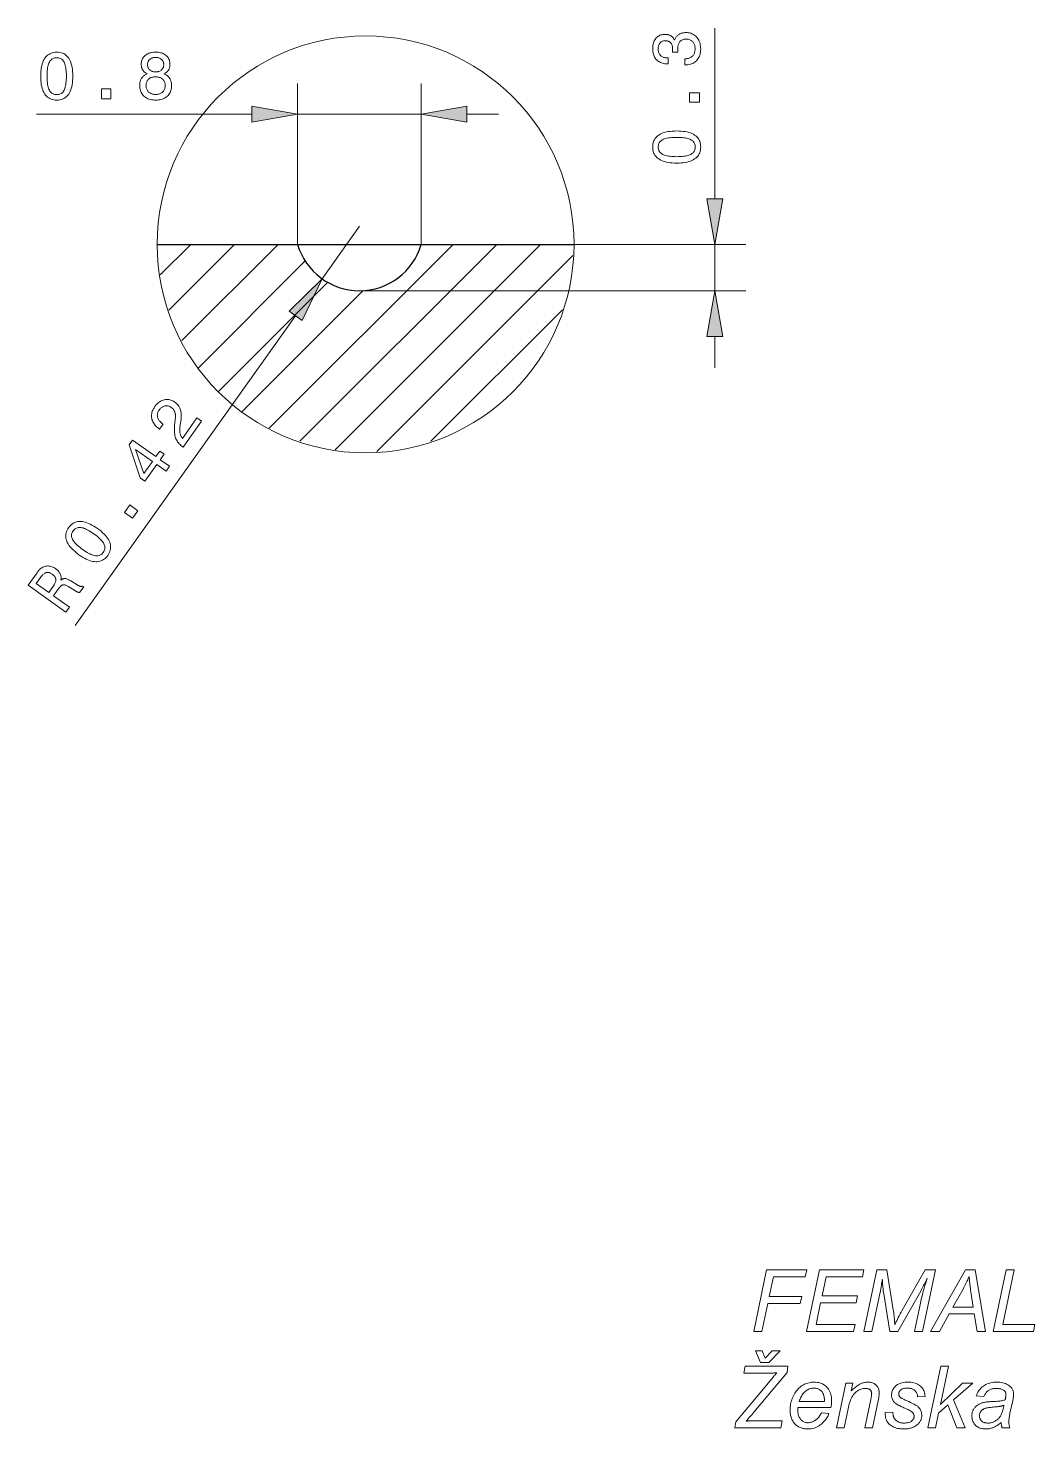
# Model space of a CAD drawing. Extents: x 0 to 297, y 0 to 420.
# Drawn here: x 170.7 to 235.8, y 249.4 to 340 of the extents above; entities that cross this region are included whole.
import ezdxf

# ---------------------------------------------------------------- set-up
doc = ezdxf.new("R2010")
doc.units = 0

msp = doc.modelspace()

# ---------------------------------------------------------------- linework, layer by layer
at = {"color": 5, "lineweight": 13, "ltscale": 0.276097}
msp.add_line((215.098, 328.967), (215.098, 340.011), dxfattribs=at)
at = {"color": 5, "lineweight": 13, "ltscale": 0.260472}
for p, q in [((188.106, 326.013), (188.106, 336.431)), ((196.106, 326.013), (196.106, 336.431))]:
    msp.add_line(p, q, dxfattribs=at)
at = {"color": 5, "lineweight": 13, "ltscale": 0.348214}
msp.add_line((171.223, 334.431), (185.152, 334.431), dxfattribs=at)
at = {"color": 5, "lineweight": 13, "ltscale": 0.2}
msp.add_line((188.106, 334.431), (196.106, 334.431), dxfattribs=at)
at = {"color": 5, "lineweight": 13, "ltscale": 0.051139}
for p, q in [((199.061, 334.431), (201.106, 334.431)), ((215.098, 318.013), (215.098, 320.058))]:
    msp.add_line(p, q, dxfattribs=at)
at = {"color": 7, "lineweight": 13, "ltscale": 0.104166}
msp.add_line((192.106, 327.179), (189.69, 323.785), dxfattribs=at)
at = {"color": 7, "lineweight": 30}
msp.add_line((179.017, 326.013), (205.989, 326.013), dxfattribs=at)
at = {"color": 7, "lineweight": 13, "ltscale": 0.069905}
msp.add_line((179.212, 324.035), (181.189, 326.013), dxfattribs=at)
at = {"color": 7, "lineweight": 13, "ltscale": 0.150263}
msp.add_line((179.768, 321.763), (184.018, 326.013), dxfattribs=at)
at = {"color": 7, "lineweight": 13, "ltscale": 0.220281}
msp.add_line((180.616, 319.782), (186.846, 326.013), dxfattribs=at)
at = {"color": 7, "lineweight": 13, "ltscale": 0.420281}
msp.add_line((186.273, 314.125), (198.16, 326.013), dxfattribs=at)
at = {"color": 7, "lineweight": 13, "ltscale": 0.450263}
msp.add_line((188.253, 313.277), (200.988, 326.013), dxfattribs=at)
at = {"color": 7, "lineweight": 13, "ltscale": 0.469905}
msp.add_line((190.526, 312.722), (203.817, 326.013), dxfattribs=at)
at = {"color": 5, "lineweight": 13, "ltscale": 0.277723}
msp.add_line((205.989, 326.013), (217.098, 326.013), dxfattribs=at)
at = {"color": 5, "lineweight": 13, "ltscale": 0.075}
msp.add_line((215.098, 323.013), (215.098, 326.013), dxfattribs=at)
at = {"color": 7, "lineweight": 13, "ltscale": 0.244337}
msp.add_line((181.692, 318.03), (188.603, 324.941), dxfattribs=at)
at = {"color": 7, "lineweight": 13, "ltscale": 0.448509}
msp.add_line((193.231, 312.599), (205.917, 325.284), dxfattribs=at)
at = {"color": 7, "lineweight": 13, "ltscale": 0.250552}
msp.add_line((182.967, 316.477), (190.054, 323.563), dxfattribs=at)
at = {"color": 7, "lineweight": 13, "ltscale": 0.276849}
msp.add_line((184.521, 315.202), (192.351, 323.032), dxfattribs=at)
at = {"color": 5, "lineweight": 13}
msp.add_line((192.106, 323.013), (217.098, 323.013), dxfattribs=at)
at = {"color": 7, "lineweight": 13}
msp.add_line((187.976, 321.378), (173.723, 301.358), dxfattribs=at)
at = {"color": 7, "lineweight": 13, "ltscale": 0.300985}
msp.add_line((196.732, 313.271), (205.245, 321.784), dxfattribs=at)
at = {"color": 5, "lineweight": 13}
for points in [[(213.157, 337.62), (213.157, 338.018), (213.219, 338.021), (213.278, 338.027), (213.334, 338.037), (213.388, 338.049), (213.438, 338.065), (213.486, 338.084), (213.53, 338.106), (213.572, 338.132), (213.611, 338.16), (213.648, 338.192), (213.681, 338.227), (213.71, 338.265), (213.736, 338.305), (213.759, 338.348), (213.778, 338.393), (213.794, 338.441), (213.806, 338.492), (213.815, 338.546), (213.82, 338.602), (213.821, 338.661), (213.82, 338.719), (213.815, 338.774), (213.807, 338.827), (213.796, 338.877), (213.782, 338.925), (213.765, 338.97), (213.744, 339.013), (213.72, 339.053), (213.693, 339.091), (213.663, 339.126), (213.631, 339.158), (213.595, 339.187), (213.558, 339.213), (213.518, 339.235), (213.476, 339.253), (213.431, 339.269), (213.384, 339.281), (213.335, 339.289), (213.283, 339.294), (213.229, 339.296), (213.18, 339.294), (213.133, 339.289), (213.089, 339.281), (213.046, 339.269), (213.006, 339.254), (212.968, 339.235), (212.932, 339.214), (212.899, 339.189), (212.867, 339.16), (212.838, 339.128), (212.811, 339.093), (212.788, 339.056), (212.767, 339.015), (212.748, 338.972), (212.733, 338.927), (212.72, 338.878), (212.71, 338.827), (212.703, 338.773), (212.699, 338.716), (212.698, 338.657), (212.698, 338.649), (212.698, 338.64), (212.698, 338.631), (212.698, 338.623), (212.698, 338.614), (212.699, 338.605), (212.699, 338.596), (212.699, 338.587), (212.7, 338.578), (212.7, 338.568), (212.7, 338.559), (212.701, 338.549), (212.701, 338.538), (212.702, 338.527), (212.703, 338.515), (212.703, 338.502), (212.704, 338.489), (212.705, 338.475), (212.705, 338.461), (212.706, 338.446), (212.367, 338.446), (212.367, 338.455), (212.368, 338.465), (212.368, 338.474), (212.368, 338.483), (212.369, 338.492), (212.369, 338.5), (212.369, 338.509), (212.37, 338.518), (212.37, 338.526), (212.37, 338.535), (212.37, 338.543), (212.37, 338.551), (212.371, 338.559), (212.371, 338.567), (212.371, 338.575), (212.371, 338.583), (212.371, 338.591), (212.371, 338.598), (212.371, 338.606), (212.371, 338.613), (212.37, 338.669), (212.366, 338.723), (212.361, 338.774), (212.353, 338.821), (212.342, 338.866), (212.33, 338.908), (212.315, 338.946), (212.298, 338.982), (212.278, 339.014), (212.256, 339.044), (212.232, 339.071), (212.205, 339.094), (212.176, 339.115), (212.145, 339.134), (212.111, 339.149), (212.075, 339.162), (212.036, 339.171), (211.995, 339.178), (211.951, 339.183), (211.905, 339.184), (211.861, 339.183), (211.818, 339.179), (211.778, 339.172), (211.74, 339.162), (211.704, 339.15), (211.67, 339.135), (211.638, 339.117), (211.608, 339.097), (211.581, 339.074), (211.555, 339.048), (211.532, 339.02), (211.511, 338.989), (211.493, 338.956), (211.477, 338.92), (211.463, 338.882), (211.452, 338.842), (211.444, 338.799), (211.438, 338.754), (211.434, 338.707), (211.433, 338.657), (211.435, 338.601), (211.439, 338.548), (211.447, 338.497), (211.459, 338.45), (211.473, 338.405), (211.491, 338.363), (211.512, 338.323), (211.537, 338.287), (211.564, 338.253), (211.595, 338.222), (211.629, 338.193), (211.666, 338.168), (211.706, 338.146), (211.749, 338.127), (211.795, 338.11), (211.845, 338.097), (211.897, 338.086), (211.952, 338.079), (212.01, 338.075), (212.072, 338.073), (212.072, 337.689), (212.042, 337.689), (211.956, 337.692), (211.873, 337.7), (211.794, 337.712), (211.718, 337.73), (211.646, 337.753), (211.578, 337.782), (211.513, 337.815), (211.452, 337.853), (211.394, 337.897), (211.34, 337.945), (211.29, 337.999), (211.246, 338.055), (211.207, 338.115), (211.173, 338.179), (211.144, 338.246), (211.121, 338.317), (211.102, 338.391), (211.089, 338.469), (211.081, 338.551), (211.079, 338.636), (211.081, 338.726), (211.087, 338.812), (211.098, 338.893), (211.113, 338.971), (211.132, 339.044), (211.155, 339.113), (211.183, 339.178), (211.215, 339.239), (211.251, 339.296), (211.292, 339.349), (211.336, 339.397), (211.384, 339.44), (211.435, 339.478), (211.489, 339.51), (211.547, 339.538), (211.608, 339.561), (211.672, 339.579), (211.74, 339.591), (211.812, 339.599), (211.886, 339.602), (211.929, 339.601), (211.97, 339.598), (212.011, 339.593), (212.05, 339.586), (212.087, 339.578), (212.124, 339.567), (212.159, 339.555), (212.193, 339.54), (212.226, 339.524), (212.257, 339.506), (212.287, 339.485), (212.316, 339.464), (212.343, 339.44), (212.368, 339.414), (212.393, 339.387), (212.415, 339.357), (212.436, 339.326), (212.456, 339.293), (212.474, 339.259), (212.491, 339.222), (212.51, 339.269), (212.531, 339.314), (212.553, 339.357), (212.578, 339.397), (212.605, 339.435), (212.633, 339.471), (212.664, 339.504), (212.696, 339.535), (212.731, 339.564), (212.767, 339.59), (212.806, 339.614), (212.846, 339.635), (212.888, 339.654), (212.931, 339.67), (212.977, 339.684), (213.024, 339.695), (213.072, 339.704), (213.123, 339.71), (213.175, 339.714), (213.229, 339.715), (213.314, 339.712), (213.395, 339.704), (213.473, 339.689), (213.548, 339.668), (213.619, 339.642), (213.686, 339.609), (213.75, 339.571), (213.811, 339.526), (213.869, 339.476), (213.923, 339.42), (213.972, 339.359), (214.017, 339.294), (214.056, 339.226), (214.09, 339.153), (214.119, 339.077), (214.142, 338.996), (214.161, 338.912), (214.174, 338.824), (214.181, 338.732), (214.184, 338.636), (214.181, 338.545), (214.173, 338.458), (214.16, 338.375), (214.141, 338.295), (214.116, 338.219), (214.086, 338.147), (214.051, 338.079), (214.01, 338.014), (213.964, 337.953), (213.912, 337.896), (213.856, 337.843), (213.796, 337.797), (213.733, 337.755), (213.666, 337.719), (213.595, 337.689), (213.521, 337.664), (213.443, 337.645), (213.361, 337.631), (213.276, 337.623), (213.187, 337.62)], [(171.483, 336.895), (171.485, 337.043), (171.493, 337.184), (171.507, 337.319), (171.525, 337.445), (171.549, 337.565), (171.578, 337.677), (171.613, 337.782), (171.653, 337.88), (171.698, 337.97), (171.748, 338.053), (171.804, 338.129), (171.864, 338.196), (171.93, 338.256), (172, 338.307), (172.075, 338.351), (172.154, 338.387), (172.239, 338.415), (172.329, 338.435), (172.423, 338.447), (172.522, 338.45), (172.622, 338.447), (172.717, 338.435), (172.807, 338.415), (172.892, 338.387), (172.972, 338.352), (173.047, 338.309), (173.117, 338.257), (173.182, 338.198), (173.242, 338.131), (173.297, 338.056), (173.347, 337.974), (173.391, 337.884), (173.431, 337.786), (173.465, 337.681), (173.494, 337.569), (173.517, 337.449), (173.536, 337.321), (173.549, 337.187), (173.557, 337.044), (173.559, 336.895), (173.557, 336.745), (173.549, 336.603), (173.536, 336.469), (173.517, 336.342), (173.494, 336.223), (173.465, 336.111), (173.431, 336.006), (173.391, 335.909), (173.347, 335.819), (173.297, 335.737), (173.242, 335.663), (173.182, 335.596), (173.117, 335.537), (173.047, 335.486), (172.972, 335.443), (172.892, 335.408), (172.807, 335.38), (172.717, 335.361), (172.622, 335.349), (172.522, 335.345), (172.423, 335.349), (172.329, 335.361), (172.239, 335.381), (172.154, 335.408), (172.075, 335.444), (172, 335.487), (171.93, 335.538), (171.864, 335.597), (171.804, 335.664), (171.748, 335.739), (171.698, 335.822), (171.653, 335.912), (171.613, 336.009), (171.578, 336.113), (171.549, 336.225), (171.525, 336.344), (171.507, 336.471), (171.493, 336.605), (171.485, 336.746)], [(178.383, 337.046), (178.344, 337.065), (178.308, 337.085), (178.273, 337.107), (178.24, 337.129), (178.21, 337.153), (178.181, 337.179), (178.154, 337.205), (178.129, 337.233), (178.107, 337.263), (178.086, 337.293), (178.067, 337.325), (178.05, 337.358), (178.035, 337.393), (178.022, 337.429), (178.011, 337.467), (178.003, 337.506), (177.996, 337.547), (177.991, 337.589), (177.988, 337.632), (177.987, 337.677), (177.989, 337.744), (177.997, 337.809), (178.01, 337.871), (178.028, 337.931), (178.051, 337.988), (178.08, 338.043), (178.113, 338.095), (178.152, 338.144), (178.196, 338.191), (178.245, 338.235), (178.298, 338.276), (178.354, 338.313), (178.414, 338.345), (178.477, 338.373), (178.542, 338.397), (178.611, 338.416), (178.683, 338.431), (178.759, 338.442), (178.837, 338.448), (178.918, 338.45), (179, 338.448), (179.079, 338.442), (179.154, 338.431), (179.227, 338.416), (179.296, 338.397), (179.361, 338.373), (179.424, 338.345), (179.483, 338.313), (179.539, 338.276), (179.592, 338.235), (179.641, 338.191), (179.684, 338.144), (179.723, 338.095), (179.756, 338.043), (179.784, 337.988), (179.807, 337.931), (179.825, 337.871), (179.838, 337.809), (179.846, 337.744), (179.848, 337.677), (179.847, 337.632), (179.844, 337.588), (179.839, 337.546), (179.833, 337.505), (179.824, 337.465), (179.813, 337.428), (179.801, 337.391), (179.786, 337.356), (179.77, 337.323), (179.751, 337.291), (179.731, 337.26), (179.708, 337.231), (179.684, 337.203), (179.657, 337.177), (179.628, 337.152), (179.598, 337.128), (179.565, 337.106), (179.53, 337.085), (179.493, 337.065), (179.454, 337.046), (179.502, 337.027), (179.548, 337.005), (179.591, 336.982), (179.632, 336.956), (179.67, 336.929), (179.706, 336.899), (179.74, 336.868), (179.771, 336.835), (179.8, 336.799), (179.826, 336.762), (179.85, 336.723), (179.871, 336.682), (179.89, 336.639), (179.906, 336.594), (179.92, 336.548), (179.931, 336.5), (179.94, 336.451), (179.947, 336.4), (179.95, 336.346), (179.952, 336.292), (179.949, 336.207), (179.94, 336.126), (179.926, 336.048), (179.907, 335.974), (179.882, 335.903), (179.851, 335.836), (179.815, 335.772), (179.773, 335.712), (179.725, 335.655), (179.672, 335.602), (179.614, 335.553), (179.553, 335.51), (179.487, 335.471), (179.417, 335.438), (179.344, 335.409), (179.267, 335.386), (179.186, 335.368), (179.1, 335.355), (179.011, 335.348), (178.918, 335.345), (178.826, 335.348), (178.737, 335.355), (178.652, 335.368), (178.57, 335.386), (178.493, 335.409), (178.42, 335.438), (178.35, 335.471), (178.285, 335.51), (178.223, 335.553), (178.166, 335.602), (178.113, 335.655), (178.066, 335.712), (178.024, 335.772), (177.988, 335.836), (177.957, 335.903), (177.932, 335.974), (177.913, 336.048), (177.899, 336.126), (177.89, 336.207), (177.888, 336.292), (177.889, 336.346), (177.893, 336.4), (177.899, 336.451), (177.908, 336.5), (177.919, 336.548), (177.933, 336.594), (177.949, 336.639), (177.968, 336.682), (177.989, 336.723), (178.013, 336.762), (178.039, 336.799), (178.068, 336.835), (178.099, 336.868), (178.132, 336.899), (178.168, 336.929), (178.206, 336.956), (178.247, 336.982), (178.29, 337.005), (178.335, 337.027)], [(171.896, 336.895), (171.898, 336.774), (171.902, 336.66), (171.91, 336.553), (171.92, 336.452), (171.934, 336.358), (171.951, 336.27), (171.97, 336.19), (171.993, 336.115), (172.019, 336.048), (172.048, 335.987), (172.08, 335.932), (172.115, 335.883), (172.154, 335.84), (172.197, 335.803), (172.242, 335.771), (172.291, 335.745), (172.344, 335.725), (172.4, 335.711), (172.459, 335.702), (172.522, 335.699), (172.585, 335.702), (172.645, 335.711), (172.701, 335.725), (172.754, 335.745), (172.803, 335.77), (172.848, 335.802), (172.89, 335.839), (172.929, 335.881), (172.964, 335.93), (172.995, 335.984), (173.024, 336.044), (173.049, 336.111), (173.071, 336.185), (173.091, 336.266), (173.107, 336.354), (173.12, 336.448), (173.131, 336.55), (173.138, 336.658), (173.143, 336.773), (173.144, 336.895), (173.143, 337.017), (173.138, 337.132), (173.131, 337.241), (173.12, 337.342), (173.107, 337.437), (173.091, 337.525), (173.071, 337.606), (173.049, 337.68), (173.024, 337.747), (172.995, 337.807), (172.964, 337.862), (172.929, 337.91), (172.89, 337.953), (172.848, 337.99), (172.803, 338.021), (172.754, 338.047), (172.701, 338.066), (172.645, 338.081), (172.585, 338.089), (172.522, 338.092), (172.459, 338.089), (172.4, 338.081), (172.344, 338.066), (172.291, 338.046), (172.242, 338.02), (172.197, 337.988), (172.154, 337.951), (172.115, 337.908), (172.08, 337.859), (172.048, 337.804), (172.019, 337.743), (171.993, 337.676), (171.97, 337.602), (171.951, 337.521), (171.934, 337.433), (171.92, 337.339), (171.91, 337.238), (171.902, 337.13), (171.898, 337.016)], [(178.398, 337.643), (178.399, 337.601), (178.403, 337.56), (178.411, 337.522), (178.421, 337.484), (178.433, 337.449), (178.449, 337.415), (178.467, 337.383), (178.489, 337.353), (178.513, 337.324), (178.54, 337.297), (178.569, 337.272), (178.601, 337.25), (178.634, 337.231), (178.669, 337.214), (178.706, 337.199), (178.745, 337.187), (178.785, 337.178), (178.828, 337.172), (178.872, 337.168), (178.918, 337.167), (178.965, 337.168), (179.01, 337.172), (179.053, 337.178), (179.094, 337.187), (179.133, 337.199), (179.17, 337.214), (179.205, 337.231), (179.238, 337.25), (179.27, 337.272), (179.299, 337.297), (179.326, 337.324), (179.35, 337.353), (179.372, 337.383), (179.39, 337.415), (179.406, 337.449), (179.419, 337.484), (179.429, 337.522), (179.436, 337.56), (179.44, 337.601), (179.441, 337.643), (179.44, 337.685), (179.436, 337.725), (179.429, 337.764), (179.419, 337.8), (179.407, 337.835), (179.391, 337.868), (179.373, 337.899), (179.352, 337.928), (179.329, 337.956), (179.302, 337.981), (179.273, 338.005), (179.242, 338.026), (179.209, 338.044), (179.174, 338.06), (179.137, 338.074), (179.097, 338.085), (179.056, 338.094), (179.012, 338.1), (178.966, 338.103), (178.918, 338.105), (178.871, 338.103), (178.826, 338.1), (178.782, 338.094), (178.741, 338.085), (178.702, 338.074), (178.665, 338.06), (178.63, 338.044), (178.597, 338.026), (178.566, 338.005), (178.537, 337.981), (178.51, 337.956), (178.487, 337.928), (178.466, 337.899), (178.448, 337.868), (178.433, 337.835), (178.42, 337.8), (178.41, 337.764), (178.403, 337.725), (178.399, 337.685)], [(178.303, 336.3), (178.305, 336.246), (178.31, 336.195), (178.318, 336.146), (178.329, 336.099), (178.344, 336.055), (178.362, 336.013), (178.384, 335.973), (178.409, 335.935), (178.437, 335.9), (178.468, 335.867), (178.503, 335.837), (178.539, 335.81), (178.578, 335.786), (178.62, 335.765), (178.664, 335.747), (178.71, 335.733), (178.758, 335.722), (178.809, 335.714), (178.863, 335.709), (178.918, 335.708), (178.975, 335.709), (179.028, 335.714), (179.08, 335.722), (179.128, 335.733), (179.175, 335.747), (179.219, 335.765), (179.26, 335.786), (179.3, 335.81), (179.336, 335.837), (179.371, 335.867), (179.402, 335.9), (179.43, 335.935), (179.455, 335.973), (179.477, 336.013), (179.495, 336.055), (179.51, 336.099), (179.521, 336.146), (179.53, 336.195), (179.535, 336.246), (179.536, 336.3), (179.535, 336.35), (179.53, 336.398), (179.521, 336.444), (179.51, 336.487), (179.495, 336.529), (179.477, 336.568), (179.456, 336.605), (179.431, 336.64), (179.403, 336.673), (179.372, 336.704), (179.338, 336.732), (179.301, 336.757), (179.262, 336.78), (179.22, 336.799), (179.176, 336.815), (179.13, 336.829), (179.081, 336.839), (179.029, 336.846), (178.975, 336.851), (178.918, 336.852), (178.862, 336.851), (178.809, 336.846), (178.757, 336.839), (178.709, 336.829), (178.662, 336.815), (178.618, 336.799), (178.577, 336.78), (178.538, 336.757), (178.501, 336.732), (178.467, 336.704), (178.436, 336.673), (178.408, 336.64), (178.383, 336.605), (178.362, 336.568), (178.344, 336.529), (178.329, 336.487), (178.318, 336.444), (178.309, 336.398), (178.305, 336.35)], [(175.423, 335.431), (175.423, 336.074), (176.02, 336.074), (176.02, 335.431)], [(214.098, 335.212), (213.455, 335.212), (213.455, 335.809), (214.098, 335.809)], [(185.152, 333.911), (188.106, 334.431), (185.152, 334.952)], [(199.061, 334.952), (196.106, 334.431), (199.061, 333.911)], [(212.635, 331.272), (212.486, 331.275), (212.345, 331.283), (212.211, 331.296), (212.084, 331.314), (211.964, 331.338), (211.852, 331.368), (211.747, 331.402), (211.65, 331.442), (211.559, 331.487), (211.476, 331.538), (211.401, 331.593), (211.333, 331.654), (211.273, 331.719), (211.222, 331.789), (211.178, 331.864), (211.142, 331.944), (211.114, 332.028), (211.095, 332.118), (211.083, 332.212), (211.079, 332.311), (211.083, 332.411), (211.094, 332.506), (211.114, 332.596), (211.142, 332.681), (211.177, 332.761), (211.221, 332.836), (211.272, 332.906), (211.331, 332.971), (211.398, 333.031), (211.473, 333.086), (211.556, 333.136), (211.646, 333.181), (211.743, 333.22), (211.848, 333.254), (211.96, 333.283), (212.08, 333.307), (212.208, 333.325), (212.343, 333.338), (212.485, 333.346), (212.635, 333.349), (212.784, 333.346), (212.926, 333.338), (213.06, 333.325), (213.187, 333.307), (213.307, 333.283), (213.419, 333.254), (213.523, 333.22), (213.62, 333.181), (213.71, 333.136), (213.792, 333.086), (213.866, 333.031), (213.933, 332.971), (213.992, 332.906), (214.043, 332.836), (214.086, 332.761), (214.121, 332.681), (214.149, 332.596), (214.168, 332.506), (214.18, 332.411), (214.184, 332.311), (214.18, 332.212), (214.168, 332.118), (214.149, 332.028), (214.121, 331.944), (214.086, 331.864), (214.042, 331.789), (213.991, 331.719), (213.932, 331.654), (213.865, 331.593), (213.79, 331.538), (213.707, 331.487), (213.618, 331.442), (213.52, 331.402), (213.416, 331.368), (213.304, 331.338), (213.185, 331.314), (213.058, 331.296), (212.924, 331.283), (212.783, 331.275)], [(212.635, 331.685), (212.755, 331.687), (212.869, 331.691), (212.977, 331.699), (213.077, 331.709), (213.171, 331.723), (213.259, 331.74), (213.34, 331.759), (213.414, 331.782), (213.481, 331.808), (213.542, 331.837), (213.597, 331.869), (213.646, 331.904), (213.689, 331.943), (213.726, 331.986), (213.758, 332.031), (213.784, 332.081), (213.804, 332.133), (213.818, 332.189), (213.827, 332.248), (213.83, 332.311), (213.827, 332.374), (213.819, 332.434), (213.804, 332.49), (213.784, 332.543), (213.759, 332.592), (213.727, 332.637), (213.69, 332.68), (213.648, 332.718), (213.599, 332.753), (213.545, 332.785), (213.485, 332.813), (213.418, 332.838), (213.344, 332.86), (213.263, 332.88), (213.175, 332.896), (213.081, 332.909), (212.98, 332.92), (212.871, 332.927), (212.756, 332.932), (212.635, 332.933), (212.512, 332.932), (212.397, 332.927), (212.289, 332.92), (212.187, 332.909), (212.092, 332.896), (212.004, 332.88), (211.923, 332.86), (211.849, 332.838), (211.782, 332.813), (211.722, 332.785), (211.668, 332.753), (211.619, 332.718), (211.577, 332.68), (211.54, 332.637), (211.508, 332.592), (211.483, 332.543), (211.463, 332.49), (211.448, 332.434), (211.44, 332.374), (211.437, 332.311), (211.44, 332.248), (211.449, 332.189), (211.463, 332.133), (211.483, 332.081), (211.509, 332.031), (211.541, 331.986), (211.578, 331.943), (211.621, 331.904), (211.67, 331.869), (211.725, 331.837), (211.786, 331.808), (211.853, 331.782), (211.928, 331.759), (212.009, 331.74), (212.096, 331.723), (212.19, 331.709), (212.291, 331.699), (212.399, 331.691), (212.514, 331.687)], [(214.577, 328.967), (215.098, 326.013), (215.619, 328.967)], [(215.619, 320.058), (215.098, 323.013), (214.577, 320.058)]]:
    msp.add_lwpolyline(points, close=True, dxfattribs=at)
at = {"color": 7, "lineweight": 13}
for points in [[(188.401, 321.076), (189.69, 323.785), (187.552, 321.68)], [(180.704, 312.887), (180.694, 312.894), (180.623, 312.947), (180.558, 313.001), (180.498, 313.057), (180.442, 313.114), (180.391, 313.173), (180.345, 313.234), (180.303, 313.296), (180.267, 313.36), (180.235, 313.426), (180.208, 313.494), (180.185, 313.565), (180.167, 313.641), (180.152, 313.723), (180.141, 313.81), (180.134, 313.902), (180.131, 314), (180.132, 314.103), (180.137, 314.211), (180.146, 314.325), (180.159, 314.445), (180.194, 314.733), (180.199, 314.784), (180.203, 314.833), (180.204, 314.881), (180.204, 314.927), (180.201, 314.971), (180.197, 315.014), (180.191, 315.055), (180.183, 315.094), (180.173, 315.132), (180.16, 315.168), (180.146, 315.203), (180.13, 315.236), (180.112, 315.269), (180.092, 315.3), (180.069, 315.33), (180.045, 315.359), (180.018, 315.387), (179.989, 315.414), (179.958, 315.44), (179.925, 315.465), (179.886, 315.491), (179.847, 315.513), (179.807, 315.531), (179.767, 315.546), (179.726, 315.556), (179.685, 315.564), (179.644, 315.567), (179.602, 315.567), (179.56, 315.563), (179.517, 315.555), (179.475, 315.544), (179.434, 315.529), (179.394, 315.51), (179.355, 315.488), (179.317, 315.463), (179.28, 315.434), (179.244, 315.402), (179.21, 315.366), (179.176, 315.326), (179.144, 315.284), (179.115, 315.239), (179.09, 315.194), (179.069, 315.149), (179.053, 315.104), (179.041, 315.059), (179.033, 315.013), (179.03, 314.967), (179.031, 314.92), (179.037, 314.873), (179.046, 314.826), (179.06, 314.78), (179.079, 314.734), (179.101, 314.689), (179.127, 314.646), (179.158, 314.603), (179.192, 314.561), (179.231, 314.52), (179.273, 314.48), (179.32, 314.441), (179.371, 314.403), (179.4, 314.382), (179.173, 314.062), (179.123, 314.098), (179.049, 314.154), (178.981, 314.212), (178.92, 314.272), (178.865, 314.335), (178.816, 314.399), (178.773, 314.466), (178.737, 314.535), (178.708, 314.606), (178.684, 314.678), (178.667, 314.754), (178.657, 314.83), (178.653, 314.906), (178.656, 314.982), (178.666, 315.057), (178.682, 315.133), (178.705, 315.209), (178.735, 315.284), (178.772, 315.36), (178.815, 315.435), (178.866, 315.51), (178.918, 315.58), (178.972, 315.643), (179.029, 315.701), (179.087, 315.754), (179.148, 315.801), (179.211, 315.842), (179.275, 315.877), (179.342, 315.907), (179.411, 315.932), (179.482, 315.95), (179.553, 315.963), (179.624, 315.97), (179.694, 315.97), (179.764, 315.964), (179.833, 315.952), (179.901, 315.933), (179.968, 315.909), (180.035, 315.878), (180.102, 315.841), (180.167, 315.797), (180.216, 315.761), (180.262, 315.722), (180.305, 315.682), (180.344, 315.64), (180.381, 315.596), (180.414, 315.551), (180.444, 315.504), (180.472, 315.455), (180.496, 315.404), (180.517, 315.352), (180.534, 315.298), (180.549, 315.242), (180.561, 315.184), (180.57, 315.123), (180.576, 315.061), (180.579, 314.997), (180.579, 314.93), (180.576, 314.862), (180.571, 314.792), (180.562, 314.719), (180.52, 314.439), (180.509, 314.36), (180.501, 314.285), (180.494, 314.214), (180.489, 314.147), (180.486, 314.083), (180.484, 314.023), (180.485, 313.967), (180.487, 313.914), (180.491, 313.865), (180.496, 313.82), (180.504, 313.778), (180.513, 313.736), (180.524, 313.697), (180.537, 313.658), (180.551, 313.621), (180.568, 313.585), (180.586, 313.55), (180.606, 313.517), (180.628, 313.485), (180.652, 313.454), (181.596, 314.78), (181.898, 314.565)], [(179.597, 311.333), (178.993, 311.763), (178.229, 310.69), (177.919, 310.91), (177.206, 313.03), (177.433, 313.349), (178.936, 312.28), (179.184, 312.628), (179.466, 312.428), (179.218, 312.079), (179.822, 311.649)], [(178.157, 311.186), (178.711, 311.964), (177.617, 312.742)], [(177.432, 308.291), (176.908, 308.664), (177.254, 309.15), (177.778, 308.777)], [(173.955, 305.93), (173.835, 306.018), (173.725, 306.106), (173.623, 306.195), (173.531, 306.284), (173.447, 306.372), (173.373, 306.461), (173.307, 306.55), (173.251, 306.639), (173.204, 306.729), (173.165, 306.818), (173.136, 306.907), (173.116, 306.995), (173.105, 307.083), (173.104, 307.17), (173.112, 307.257), (173.129, 307.342), (173.155, 307.427), (173.191, 307.512), (173.236, 307.596), (173.29, 307.679), (173.351, 307.758), (173.416, 307.828), (173.484, 307.89), (173.556, 307.943), (173.631, 307.988), (173.71, 308.024), (173.792, 308.051), (173.878, 308.07), (173.968, 308.08), (174.061, 308.081), (174.157, 308.074), (174.256, 308.058), (174.358, 308.034), (174.464, 308.001), (174.572, 307.959), (174.683, 307.909), (174.798, 307.85), (174.915, 307.782), (175.036, 307.706), (175.159, 307.621), (175.279, 307.533), (175.39, 307.444), (175.492, 307.355), (175.585, 307.267), (175.669, 307.178), (175.743, 307.09), (175.808, 307.001), (175.865, 306.913), (175.912, 306.825), (175.95, 306.736), (175.979, 306.648), (175.998, 306.561), (176.008, 306.474), (176.009, 306.387), (176.001, 306.301), (175.983, 306.215), (175.956, 306.13), (175.92, 306.046), (175.875, 305.961), (175.82, 305.878), (175.759, 305.799), (175.695, 305.729), (175.627, 305.668), (175.555, 305.615), (175.48, 305.57), (175.401, 305.534), (175.319, 305.507), (175.233, 305.488), (175.143, 305.478), (175.05, 305.476), (174.954, 305.483), (174.854, 305.498), (174.752, 305.522), (174.647, 305.555), (174.539, 305.596), (174.428, 305.645), (174.314, 305.703), (174.197, 305.77), (174.077, 305.846)], [(174.194, 306.266), (174.294, 306.198), (174.389, 306.135), (174.481, 306.079), (174.569, 306.029), (174.654, 305.986), (174.735, 305.949), (174.812, 305.918), (174.886, 305.894), (174.956, 305.875), (175.022, 305.864), (175.085, 305.858), (175.145, 305.859), (175.203, 305.865), (175.258, 305.878), (175.31, 305.897), (175.36, 305.922), (175.407, 305.953), (175.451, 305.99), (175.493, 306.034), (175.531, 306.083), (175.566, 306.136), (175.593, 306.19), (175.614, 306.244), (175.629, 306.298), (175.636, 306.353), (175.637, 306.408), (175.631, 306.464), (175.619, 306.52), (175.6, 306.577), (175.574, 306.634), (175.541, 306.692), (175.501, 306.751), (175.454, 306.812), (175.399, 306.875), (175.337, 306.939), (175.268, 307.005), (175.192, 307.072), (175.108, 307.141), (175.017, 307.211), (174.918, 307.283), (174.818, 307.353), (174.721, 307.416), (174.629, 307.473), (174.54, 307.523), (174.455, 307.567), (174.374, 307.605), (174.297, 307.636), (174.223, 307.661), (174.154, 307.679), (174.088, 307.691), (174.026, 307.697), (173.966, 307.697), (173.909, 307.69), (173.855, 307.677), (173.803, 307.658), (173.753, 307.633), (173.707, 307.602), (173.663, 307.564), (173.621, 307.521), (173.582, 307.471), (173.548, 307.418), (173.521, 307.365), (173.5, 307.311), (173.486, 307.256), (173.478, 307.201), (173.478, 307.146), (173.484, 307.089), (173.496, 307.033), (173.515, 306.975), (173.541, 306.918), (173.574, 306.859), (173.614, 306.799), (173.662, 306.737), (173.716, 306.674), (173.778, 306.609), (173.847, 306.544), (173.923, 306.476), (174.006, 306.408), (174.097, 306.338)], [(173.104, 302.212), (170.664, 303.95), (171.245, 304.766), (171.297, 304.835), (171.35, 304.898), (171.404, 304.955), (171.459, 305.007), (171.515, 305.052), (171.573, 305.091), (171.631, 305.124), (171.691, 305.152), (171.752, 305.173), (171.814, 305.189), (171.876, 305.198), (171.94, 305.202), (172.004, 305.199), (172.068, 305.19), (172.133, 305.175), (172.198, 305.154), (172.264, 305.127), (172.331, 305.094), (172.398, 305.054), (172.466, 305.009), (172.505, 304.98), (172.542, 304.95), (172.576, 304.92), (172.608, 304.889), (172.637, 304.857), (172.664, 304.824), (172.689, 304.79), (172.711, 304.756), (172.731, 304.721), (172.748, 304.685), (172.763, 304.649), (172.776, 304.612), (172.786, 304.574), (172.793, 304.536), (172.799, 304.497), (172.802, 304.457), (172.802, 304.417), (172.8, 304.376), (172.796, 304.335), (172.789, 304.292), (172.816, 304.312), (172.844, 304.33), (172.871, 304.345), (172.898, 304.358), (172.925, 304.369), (172.951, 304.378), (172.978, 304.385), (173.005, 304.389), (173.031, 304.391), (173.057, 304.391), (173.085, 304.389), (173.114, 304.383), (173.146, 304.375), (173.18, 304.364), (173.216, 304.35), (173.254, 304.334), (173.294, 304.314), (173.336, 304.292), (173.38, 304.267), (173.427, 304.24), (173.842, 303.983), (173.868, 303.967), (173.894, 303.952), (173.918, 303.939), (173.941, 303.927), (173.962, 303.916), (173.983, 303.906), (174.003, 303.898), (174.021, 303.891), (174.038, 303.885), (174.054, 303.881), (174.069, 303.878), (174.085, 303.875), (174.1, 303.874), (174.114, 303.874), (174.129, 303.874), (174.143, 303.876), (174.158, 303.878), (174.172, 303.882), (174.185, 303.886), (174.199, 303.892), (174.266, 303.844), (174.003, 303.475), (173.991, 303.476), (173.979, 303.478), (173.966, 303.481), (173.952, 303.484), (173.938, 303.488), (173.923, 303.493), (173.907, 303.498), (173.891, 303.505), (173.874, 303.512), (173.856, 303.52), (173.838, 303.528), (173.818, 303.538), (173.798, 303.548), (173.776, 303.56), (173.754, 303.572), (173.73, 303.585), (173.706, 303.599), (173.68, 303.614), (173.654, 303.63), (173.626, 303.647), (173.298, 303.855), (173.25, 303.884), (173.203, 303.91), (173.159, 303.932), (173.118, 303.95), (173.079, 303.964), (173.042, 303.974), (173.007, 303.981), (172.975, 303.984), (172.945, 303.983), (172.918, 303.978), (172.89, 303.969), (172.86, 303.953), (172.829, 303.931), (172.795, 303.903), (172.758, 303.869), (172.72, 303.829), (172.679, 303.783), (172.637, 303.73), (172.592, 303.672), (172.545, 303.607), (172.306, 303.272), (173.337, 302.539)], [(171.479, 304.462), (171.195, 304.063), (172.007, 303.485), (172.275, 303.861), (172.314, 303.918), (172.348, 303.972), (172.378, 304.024), (172.404, 304.074), (172.425, 304.122), (172.442, 304.167), (172.454, 304.211), (172.462, 304.252), (172.466, 304.291), (172.466, 304.329), (172.461, 304.365), (172.452, 304.4), (172.439, 304.435), (172.422, 304.469), (172.4, 304.503), (172.375, 304.537), (172.345, 304.57), (172.312, 304.602), (172.274, 304.634), (172.232, 304.666), (172.189, 304.695), (172.147, 304.719), (172.106, 304.74), (172.066, 304.757), (172.026, 304.77), (171.988, 304.779), (171.95, 304.784), (171.913, 304.785), (171.878, 304.782), (171.843, 304.775), (171.808, 304.764), (171.773, 304.748), (171.737, 304.728), (171.701, 304.703), (171.665, 304.674), (171.628, 304.641), (171.592, 304.603), (171.554, 304.56), (171.517, 304.513)], [(217.613, 255.667), (218.448, 259.667), (221.049, 259.667), (220.953, 259.211), (218.888, 259.211), (218.623, 257.937), (220.727, 257.937), (220.631, 257.481), (218.528, 257.481), (218.148, 255.667)], [(221.024, 255.667), (221.862, 259.667), (224.749, 259.667), (224.653, 259.211), (222.301, 259.211), (222.039, 257.967), (224.331, 257.967), (224.236, 257.511), (221.944, 257.511), (221.654, 256.12), (224.173, 256.12), (224.077, 255.667)], [(224.746, 255.667), (225.581, 259.667), (226.238, 259.667), (226.642, 257.075), (226.657, 256.973), (226.672, 256.872), (226.685, 256.772), (226.697, 256.673), (226.708, 256.575), (226.717, 256.477), (226.726, 256.38), (226.734, 256.284), (226.74, 256.189), (226.746, 256.095), (226.781, 256.179), (226.821, 256.268), (226.866, 256.363), (226.915, 256.464), (226.968, 256.57), (227.026, 256.683), (227.088, 256.801), (227.155, 256.924), (227.227, 257.054), (227.302, 257.189), (228.705, 259.667), (229.373, 259.667), (228.538, 255.667), (228.012, 255.667), (228.429, 257.612), (228.46, 257.748), (228.492, 257.888), (228.527, 258.031), (228.565, 258.177), (228.605, 258.327), (228.648, 258.48), (228.693, 258.636), (228.741, 258.795), (228.791, 258.958), (228.844, 259.124), (228.809, 259.045), (228.772, 258.965), (228.734, 258.884), (228.693, 258.802), (228.652, 258.718), (228.608, 258.634), (228.563, 258.548), (228.517, 258.461), (228.468, 258.373), (228.418, 258.283), (226.929, 255.667), (226.413, 255.667), (226.012, 258.231), (226.001, 258.303), (225.991, 258.377), (225.982, 258.453), (225.973, 258.532), (225.965, 258.613), (225.957, 258.696), (225.95, 258.782), (225.944, 258.87), (225.938, 258.96), (225.933, 259.053), (225.919, 258.95), (225.906, 258.851), (225.892, 258.756), (225.879, 258.666), (225.865, 258.581), (225.852, 258.499), (225.839, 258.422), (225.825, 258.35), (225.812, 258.282), (225.799, 258.218), (225.267, 255.667)], [(229.043, 255.667), (231.311, 259.667), (231.941, 259.667), (232.601, 255.667), (232.083, 255.667), (231.889, 256.818), (230.271, 256.818), (229.63, 255.667)], [(233.106, 255.667), (233.941, 259.667), (234.476, 259.667), (233.736, 256.12), (235.813, 256.12), (235.717, 255.667)], [(230.5, 257.23), (231.824, 257.23), (231.668, 258.234), (231.651, 258.352), (231.635, 258.465), (231.62, 258.575), (231.607, 258.68), (231.595, 258.782), (231.585, 258.879), (231.575, 258.973), (231.568, 259.063), (231.561, 259.148), (231.556, 259.23), (231.528, 259.16), (231.497, 259.087), (231.463, 259.012), (231.427, 258.935), (231.388, 258.854), (231.347, 258.771), (231.304, 258.686), (231.258, 258.598), (231.209, 258.507), (231.158, 258.414)], [(219.326, 254.42), (218.603, 253.669), (218.057, 253.669), (217.721, 254.42), (218.152, 254.42), (218.36, 253.934), (218.813, 254.42)], [(216.403, 249.424), (216.455, 249.825), (218.458, 252.218), (218.873, 252.72), (218.898, 252.75), (218.923, 252.78), (218.947, 252.809), (218.972, 252.838), (218.996, 252.866), (219.02, 252.894), (219.044, 252.922), (219.068, 252.949), (219.092, 252.975), (219.116, 253.001), (219.066, 252.995), (219.02, 252.99), (218.977, 252.986), (218.937, 252.982), (218.9, 252.978), (218.866, 252.976), (218.835, 252.974), (218.807, 252.972), (218.783, 252.971), (218.761, 252.971), (218.63, 252.974), (218.472, 252.971), (218.316, 252.968), (216.971, 252.968), (217.066, 253.424), (219.825, 253.424), (219.779, 253.006), (217.631, 250.455), (217.555, 250.364), (217.485, 250.28), (217.42, 250.204), (217.361, 250.134), (217.308, 250.071), (217.261, 250.015), (217.219, 249.967), (217.183, 249.925), (217.153, 249.891), (217.129, 249.863), (217.152, 249.866), (217.174, 249.869), (217.194, 249.871), (217.212, 249.874), (217.228, 249.875), (217.243, 249.877), (217.256, 249.878), (217.267, 249.879), (217.277, 249.879), (217.285, 249.879), (219.465, 249.879), (219.369, 249.424)], [(228.881, 249.424), (229.719, 253.424), (230.21, 253.424), (229.691, 250.944), (231.132, 252.321), (231.784, 252.321), (230.548, 251.241), (231.296, 249.424), (230.755, 249.424), (230.177, 250.911), (229.577, 250.392), (229.375, 249.424)], [(221.994, 250.409), (222.474, 250.36), (222.451, 250.289), (222.422, 250.218), (222.388, 250.148), (222.348, 250.079), (222.303, 250.011), (222.253, 249.943), (222.197, 249.877), (222.136, 249.81), (222.07, 249.745), (221.998, 249.68), (221.922, 249.619), (221.844, 249.564), (221.762, 249.516), (221.677, 249.474), (221.59, 249.439), (221.5, 249.41), (221.407, 249.387), (221.311, 249.371), (221.212, 249.361), (221.11, 249.358), (221.046, 249.36), (220.983, 249.364), (220.922, 249.372), (220.861, 249.382), (220.801, 249.395), (220.743, 249.412), (220.685, 249.431), (220.629, 249.453), (220.574, 249.479), (220.519, 249.507), (220.467, 249.538), (220.417, 249.572), (220.37, 249.608), (220.325, 249.648), (220.283, 249.689), (220.243, 249.734), (220.206, 249.781), (220.171, 249.831), (220.139, 249.884), (220.11, 249.939), (220.083, 249.997), (220.059, 250.056), (220.038, 250.117), (220.02, 250.179), (220.005, 250.243), (219.992, 250.308), (219.982, 250.376), (219.975, 250.444), (219.971, 250.514), (219.97, 250.586), (219.972, 250.681), (219.978, 250.775), (219.989, 250.868), (220.005, 250.961), (220.024, 251.054), (220.049, 251.146), (220.077, 251.237), (220.11, 251.327), (220.147, 251.417), (220.189, 251.507), (220.234, 251.594), (220.282, 251.676), (220.333, 251.754), (220.386, 251.827), (220.441, 251.896), (220.499, 251.96), (220.56, 252.019), (220.624, 252.074), (220.69, 252.124), (220.758, 252.17), (220.829, 252.211), (220.9, 252.248), (220.973, 252.281), (221.047, 252.309), (221.122, 252.333), (221.198, 252.352), (221.275, 252.367), (221.354, 252.378), (221.433, 252.385), (221.514, 252.387), (221.615, 252.384), (221.713, 252.374), (221.806, 252.358), (221.895, 252.335), (221.98, 252.306), (222.061, 252.271), (222.137, 252.229), (222.21, 252.181), (222.278, 252.126), (222.342, 252.065), (222.401, 251.998), (222.453, 251.927), (222.5, 251.851), (222.54, 251.77), (222.574, 251.684), (222.602, 251.594), (222.624, 251.499), (222.639, 251.4), (222.649, 251.295), (222.652, 251.186), (222.651, 251.144), (222.65, 251.101), (222.648, 251.058), (222.646, 251.014), (222.642, 250.971), (222.638, 250.927), (222.633, 250.883), (222.627, 250.839), (222.621, 250.794), (222.613, 250.75), (220.48, 250.75), (220.478, 250.733), (220.476, 250.717), (220.474, 250.701), (220.473, 250.685), (220.472, 250.669), (220.471, 250.654), (220.47, 250.639), (220.469, 250.625), (220.469, 250.611), (220.469, 250.597), (220.471, 250.518), (220.476, 250.442), (220.486, 250.37), (220.499, 250.303), (220.516, 250.239), (220.536, 250.178), (220.56, 250.122), (220.589, 250.07), (220.62, 250.021), (220.656, 249.976), (220.694, 249.936), (220.734, 249.899), (220.775, 249.867), (220.819, 249.839), (220.863, 249.816), (220.91, 249.796), (220.958, 249.781), (221.008, 249.771), (221.06, 249.764), (221.113, 249.762), (221.163, 249.764), (221.214, 249.769), (221.264, 249.777), (221.314, 249.789), (221.365, 249.804), (221.414, 249.822), (221.464, 249.844), (221.514, 249.869), (221.563, 249.897), (221.612, 249.929), (221.66, 249.963), (221.706, 250.001), (221.75, 250.042), (221.791, 250.085), (221.83, 250.132), (221.868, 250.181), (221.902, 250.234), (221.935, 250.289), (221.966, 250.347)], [(222.974, 249.424), (223.579, 252.321), (224.027, 252.321), (223.92, 251.817), (223.978, 251.875), (224.036, 251.929), (224.092, 251.981), (224.148, 252.029), (224.203, 252.074), (224.257, 252.116), (224.31, 252.154), (224.363, 252.189), (224.415, 252.222), (224.466, 252.251), (224.517, 252.276), (224.568, 252.3), (224.619, 252.32), (224.671, 252.338), (224.723, 252.353), (224.775, 252.365), (224.827, 252.375), (224.879, 252.381), (224.932, 252.386), (224.985, 252.387), (225.053, 252.385), (225.119, 252.379), (225.182, 252.37), (225.242, 252.356), (225.299, 252.339), (225.352, 252.318), (225.403, 252.293), (225.451, 252.265), (225.495, 252.232), (225.537, 252.196), (225.575, 252.156), (225.609, 252.114), (225.639, 252.07), (225.665, 252.023), (225.688, 251.973), (225.706, 251.921), (225.72, 251.866), (225.73, 251.808), (225.736, 251.748), (225.738, 251.686), (225.737, 251.652), (225.735, 251.614), (225.731, 251.572), (225.726, 251.527), (225.72, 251.478), (225.712, 251.426), (225.703, 251.369), (225.692, 251.309), (225.68, 251.246), (225.667, 251.178), (225.298, 249.424), (224.804, 249.424), (225.189, 251.26), (225.2, 251.312), (225.21, 251.361), (225.218, 251.408), (225.226, 251.452), (225.232, 251.493), (225.237, 251.531), (225.241, 251.566), (225.244, 251.599), (225.246, 251.629), (225.247, 251.656), (225.246, 251.684), (225.243, 251.711), (225.238, 251.738), (225.231, 251.763), (225.222, 251.787), (225.211, 251.81), (225.198, 251.831), (225.183, 251.852), (225.166, 251.872), (225.147, 251.89), (225.126, 251.907), (225.104, 251.923), (225.079, 251.936), (225.053, 251.948), (225.025, 251.958), (224.995, 251.966), (224.964, 251.972), (224.931, 251.977), (224.896, 251.979), (224.859, 251.98), (224.784, 251.978), (224.711, 251.969), (224.639, 251.956), (224.569, 251.937), (224.501, 251.912), (224.434, 251.882), (224.369, 251.847), (224.305, 251.806), (224.244, 251.759), (224.184, 251.708), (224.126, 251.649), (224.072, 251.583), (224.02, 251.509), (223.972, 251.427), (223.927, 251.337), (223.885, 251.24), (223.846, 251.134), (223.81, 251.021), (223.778, 250.9), (223.749, 250.772), (223.468, 249.424)], [(226.128, 250.414), (226.622, 250.444), (226.622, 250.402), (226.624, 250.362), (226.628, 250.322), (226.632, 250.284), (226.638, 250.247), (226.645, 250.211), (226.654, 250.177), (226.664, 250.144), (226.675, 250.112), (226.687, 250.081), (226.701, 250.052), (226.718, 250.023), (226.736, 249.996), (226.757, 249.97), (226.78, 249.945), (226.806, 249.921), (226.833, 249.898), (226.863, 249.876), (226.895, 249.855), (226.929, 249.836), (226.964, 249.818), (227.001, 249.801), (227.04, 249.787), (227.079, 249.775), (227.119, 249.764), (227.161, 249.756), (227.204, 249.749), (227.248, 249.744), (227.293, 249.741), (227.339, 249.74), (227.403, 249.742), (227.464, 249.746), (227.521, 249.752), (227.575, 249.761), (227.626, 249.773), (227.673, 249.787), (227.717, 249.804), (227.758, 249.824), (227.796, 249.846), (227.83, 249.871), (227.862, 249.898), (227.889, 249.925), (227.914, 249.954), (227.935, 249.983), (227.953, 250.014), (227.968, 250.045), (227.979, 250.077), (227.988, 250.11), (227.992, 250.145), (227.994, 250.18), (227.993, 250.205), (227.99, 250.23), (227.985, 250.255), (227.978, 250.28), (227.97, 250.304), (227.959, 250.329), (227.946, 250.352), (227.931, 250.376), (227.915, 250.399), (227.896, 250.422), (227.873, 250.446), (227.844, 250.47), (227.809, 250.496), (227.769, 250.523), (227.722, 250.55), (227.67, 250.579), (227.612, 250.609), (227.548, 250.64), (227.479, 250.672), (227.403, 250.705), (227.328, 250.737), (227.258, 250.768), (227.194, 250.797), (227.135, 250.823), (227.082, 250.848), (227.035, 250.87), (226.994, 250.891), (226.958, 250.91), (226.927, 250.926), (226.903, 250.941), (226.867, 250.964), (226.833, 250.987), (226.801, 251.012), (226.771, 251.037), (226.742, 251.063), (226.716, 251.089), (226.691, 251.117), (226.668, 251.145), (226.647, 251.174), (226.627, 251.204), (226.61, 251.235), (226.594, 251.266), (226.58, 251.299), (226.568, 251.332), (226.558, 251.367), (226.549, 251.402), (226.543, 251.438), (226.538, 251.475), (226.535, 251.513), (226.534, 251.552), (226.537, 251.62), (226.545, 251.686), (226.559, 251.749), (226.578, 251.811), (226.603, 251.871), (226.633, 251.929), (226.668, 251.985), (226.709, 252.039), (226.755, 252.091), (226.807, 252.141), (226.864, 252.188), (226.925, 252.23), (226.991, 252.267), (227.06, 252.299), (227.135, 252.326), (227.213, 252.348), (227.296, 252.365), (227.383, 252.377), (227.475, 252.384), (227.571, 252.387), (227.678, 252.384), (227.779, 252.377), (227.875, 252.364), (227.966, 252.347), (228.052, 252.324), (228.132, 252.296), (228.208, 252.263), (228.278, 252.225), (228.342, 252.182), (228.402, 252.135), (228.456, 252.082), (228.505, 252.027), (228.548, 251.969), (228.586, 251.907), (228.619, 251.842), (228.645, 251.774), (228.667, 251.703), (228.683, 251.629), (228.693, 251.551), (228.698, 251.47), (228.215, 251.437), (228.211, 251.489), (228.204, 251.538), (228.194, 251.585), (228.18, 251.63), (228.163, 251.672), (228.143, 251.712), (228.12, 251.751), (228.093, 251.787), (228.063, 251.82), (228.03, 251.852), (227.993, 251.881), (227.954, 251.907), (227.912, 251.93), (227.867, 251.95), (227.819, 251.967), (227.768, 251.98), (227.714, 251.991), (227.658, 251.999), (227.598, 252.003), (227.536, 252.005), (227.486, 252.004), (227.438, 252), (227.392, 251.994), (227.349, 251.986), (227.308, 251.976), (227.269, 251.963), (227.233, 251.947), (227.199, 251.93), (227.167, 251.91), (227.137, 251.888), (227.11, 251.864), (227.086, 251.84), (227.065, 251.816), (227.047, 251.791), (227.031, 251.766), (227.018, 251.74), (227.008, 251.714), (227.001, 251.688), (226.997, 251.661), (226.995, 251.634), (226.997, 251.607), (227, 251.581), (227.007, 251.555), (227.015, 251.53), (227.026, 251.506), (227.04, 251.482), (227.056, 251.459), (227.074, 251.437), (227.095, 251.415), (227.118, 251.394), (227.137, 251.379), (227.161, 251.362), (227.191, 251.344), (227.225, 251.325), (227.265, 251.304), (227.31, 251.281), (227.36, 251.257), (227.415, 251.231), (227.476, 251.204), (227.541, 251.175), (227.65, 251.127), (227.751, 251.081), (227.844, 251.037), (227.928, 250.996), (228.004, 250.956), (228.071, 250.918), (228.13, 250.882), (228.18, 250.849), (228.222, 250.817), (228.256, 250.788), (228.301, 250.742), (228.341, 250.694), (228.376, 250.643), (228.406, 250.591), (228.432, 250.537), (228.453, 250.481), (228.47, 250.423), (228.481, 250.363), (228.488, 250.301), (228.491, 250.237), (228.489, 250.194), (228.485, 250.151), (228.479, 250.108), (228.47, 250.066), (228.458, 250.023), (228.443, 249.981), (228.426, 249.939), (228.406, 249.897), (228.384, 249.855), (228.358, 249.814), (228.331, 249.773), (228.3, 249.734), (228.266, 249.697), (228.23, 249.661), (228.191, 249.627), (228.149, 249.595), (228.105, 249.564), (228.058, 249.535), (228.007, 249.508), (227.955, 249.482), (227.899, 249.459), (227.842, 249.438), (227.783, 249.419), (227.722, 249.403), (227.659, 249.389), (227.594, 249.378), (227.527, 249.369), (227.458, 249.363), (227.387, 249.36), (227.315, 249.358), (227.216, 249.361), (227.12, 249.368), (227.027, 249.381), (226.937, 249.398), (226.85, 249.42), (226.766, 249.448), (226.685, 249.48), (226.607, 249.517), (226.533, 249.559), (226.461, 249.607), (226.394, 249.659), (226.335, 249.718), (226.283, 249.784), (226.238, 249.855), (226.201, 249.933), (226.172, 250.017), (226.15, 250.107), (226.135, 250.203), (226.128, 250.305)], [(233.623, 249.784), (233.572, 249.741), (233.521, 249.7), (233.471, 249.662), (233.421, 249.626), (233.371, 249.593), (233.322, 249.561), (233.273, 249.533), (233.225, 249.506), (233.177, 249.482), (233.129, 249.461), (233.081, 249.441), (233.033, 249.424), (232.984, 249.408), (232.934, 249.395), (232.884, 249.384), (232.833, 249.375), (232.781, 249.367), (232.728, 249.362), (232.675, 249.359), (232.622, 249.358), (232.543, 249.361), (232.467, 249.368), (232.395, 249.38), (232.326, 249.396), (232.259, 249.417), (232.196, 249.443), (232.136, 249.474), (232.079, 249.509), (232.026, 249.549), (231.975, 249.594), (231.928, 249.643), (231.887, 249.694), (231.85, 249.748), (231.818, 249.804), (231.791, 249.863), (231.769, 249.925), (231.752, 249.99), (231.739, 250.057), (231.732, 250.126), (231.729, 250.199), (231.731, 250.247), (231.734, 250.294), (231.739, 250.339), (231.747, 250.384), (231.757, 250.428), (231.769, 250.47), (231.784, 250.511), (231.8, 250.551), (231.819, 250.59), (231.84, 250.628), (231.863, 250.665), (231.887, 250.7), (231.913, 250.734), (231.94, 250.766), (231.969, 250.797), (231.999, 250.826), (232.03, 250.854), (232.063, 250.88), (232.097, 250.905), (232.133, 250.929), (232.171, 250.951), (232.21, 250.971), (232.25, 250.991), (232.293, 251.009), (232.337, 251.026), (232.382, 251.041), (232.429, 251.056), (232.478, 251.069), (232.529, 251.08), (232.581, 251.091), (232.617, 251.097), (232.659, 251.103), (232.708, 251.109), (232.762, 251.115), (232.822, 251.12), (232.888, 251.125), (232.96, 251.13), (233.038, 251.135), (233.122, 251.139), (233.212, 251.143), (233.303, 251.147), (233.388, 251.153), (233.468, 251.16), (233.542, 251.168), (233.612, 251.177), (233.676, 251.187), (233.735, 251.199), (233.788, 251.212), (233.837, 251.226), (233.88, 251.241), (233.89, 251.281), (233.9, 251.319), (233.909, 251.356), (233.916, 251.392), (233.922, 251.426), (233.928, 251.459), (233.932, 251.49), (233.935, 251.52), (233.936, 251.549), (233.937, 251.577), (233.936, 251.61), (233.932, 251.642), (233.926, 251.673), (233.917, 251.702), (233.905, 251.73), (233.892, 251.756), (233.875, 251.781), (233.856, 251.804), (233.835, 251.826), (233.811, 251.847), (233.775, 251.873), (233.736, 251.896), (233.694, 251.916), (233.648, 251.934), (233.6, 251.949), (233.548, 251.961), (233.493, 251.971), (233.435, 251.978), (233.374, 251.982), (233.309, 251.983), (233.248, 251.982), (233.189, 251.978), (233.133, 251.971), (233.079, 251.961), (233.027, 251.949), (232.977, 251.934), (232.929, 251.916), (232.884, 251.895), (232.841, 251.872), (232.8, 251.845), (232.762, 251.817), (232.726, 251.786), (232.691, 251.752), (232.659, 251.717), (232.63, 251.679), (232.602, 251.638), (232.576, 251.596), (232.553, 251.551), (232.532, 251.503), (232.513, 251.454), (232.013, 251.497), (232.046, 251.582), (232.081, 251.662), (232.121, 251.738), (232.164, 251.81), (232.211, 251.878), (232.261, 251.942), (232.315, 252.002), (232.372, 252.058), (232.433, 252.11), (232.498, 252.158), (232.566, 252.201), (232.637, 252.24), (232.712, 252.275), (232.79, 252.304), (232.872, 252.33), (232.958, 252.35), (233.047, 252.366), (233.139, 252.378), (233.235, 252.385), (233.334, 252.387), (233.439, 252.384), (233.54, 252.377), (233.636, 252.364), (233.728, 252.346), (233.815, 252.323), (233.898, 252.295), (233.977, 252.261), (234.051, 252.223), (234.12, 252.179), (234.185, 252.13), (234.231, 252.091), (234.272, 252.049), (234.308, 252.006), (234.339, 251.959), (234.365, 251.911), (234.387, 251.86), (234.404, 251.807), (234.416, 251.752), (234.423, 251.694), (234.425, 251.634), (234.425, 251.587), (234.422, 251.538), (234.419, 251.488), (234.414, 251.437), (234.408, 251.384), (234.401, 251.329), (234.392, 251.273), (234.382, 251.216), (234.37, 251.157), (234.357, 251.096), (234.196, 250.376), (234.182, 250.309), (234.169, 250.244), (234.157, 250.181), (234.147, 250.122), (234.139, 250.064), (234.132, 250.01), (234.127, 249.958), (234.123, 249.908), (234.12, 249.861), (234.12, 249.817), (234.12, 249.788), (234.122, 249.757), (234.125, 249.724), (234.129, 249.688), (234.135, 249.65), (234.141, 249.61), (234.149, 249.567), (234.158, 249.522), (234.168, 249.474), (234.18, 249.424), (233.68, 249.424), (233.672, 249.453), (233.665, 249.484), (233.658, 249.516), (233.652, 249.549), (233.646, 249.585), (233.64, 249.622), (233.635, 249.66), (233.631, 249.7), (233.627, 249.741)], [(220.559, 251.126), (222.185, 251.126), (222.186, 251.141), (222.186, 251.155), (222.187, 251.168), (222.187, 251.18), (222.187, 251.192), (222.187, 251.202), (222.188, 251.212), (222.188, 251.221), (222.188, 251.229), (222.188, 251.236), (222.186, 251.308), (222.18, 251.377), (222.171, 251.443), (222.158, 251.505), (222.141, 251.563), (222.121, 251.618), (222.097, 251.67), (222.069, 251.718), (222.038, 251.763), (222.002, 251.804), (221.964, 251.842), (221.924, 251.876), (221.881, 251.905), (221.837, 251.931), (221.79, 251.953), (221.741, 251.971), (221.69, 251.984), (221.637, 251.994), (221.582, 252), (221.525, 252.002), (221.462, 252), (221.4, 251.993), (221.34, 251.983), (221.281, 251.967), (221.222, 251.948), (221.165, 251.924), (221.109, 251.895), (221.054, 251.863), (221, 251.825), (220.948, 251.784), (220.897, 251.738), (220.849, 251.688), (220.803, 251.633), (220.76, 251.574), (220.72, 251.51), (220.683, 251.442), (220.648, 251.37), (220.616, 251.293), (220.586, 251.212)], [(233.806, 250.892), (233.785, 250.884), (233.764, 250.876), (233.742, 250.869), (233.721, 250.862), (233.698, 250.856), (233.676, 250.849), (233.653, 250.844), (233.63, 250.838), (233.607, 250.834), (233.583, 250.829), (233.558, 250.825), (233.53, 250.82), (233.498, 250.816), (233.463, 250.811), (233.425, 250.806), (233.384, 250.802), (233.339, 250.797), (233.291, 250.792), (233.241, 250.787), (233.186, 250.783), (233.103, 250.775), (233.024, 250.766), (232.951, 250.758), (232.882, 250.749), (232.819, 250.739), (232.76, 250.729), (232.707, 250.719), (232.659, 250.708), (232.616, 250.697), (232.578, 250.686), (232.543, 250.673), (232.511, 250.659), (232.479, 250.644), (232.45, 250.628), (232.422, 250.61), (232.397, 250.59), (232.373, 250.569), (232.35, 250.547), (232.329, 250.524), (232.311, 250.499), (232.294, 250.473), (232.278, 250.446), (232.265, 250.419), (232.253, 250.392), (232.243, 250.364), (232.235, 250.335), (232.229, 250.306), (232.224, 250.276), (232.221, 250.246), (232.221, 250.215), (232.222, 250.174), (232.226, 250.135), (232.233, 250.097), (232.243, 250.061), (232.256, 250.026), (232.272, 249.993), (232.291, 249.961), (232.312, 249.93), (232.337, 249.901), (232.364, 249.874), (232.394, 249.849), (232.426, 249.826), (232.461, 249.806), (232.498, 249.788), (232.537, 249.774), (232.579, 249.762), (232.624, 249.752), (232.671, 249.746), (232.72, 249.742), (232.772, 249.74), (232.821, 249.742), (232.869, 249.745), (232.917, 249.752), (232.965, 249.761), (233.013, 249.773), (233.06, 249.787), (233.106, 249.804), (233.152, 249.823), (233.198, 249.845), (233.244, 249.87), (233.288, 249.897), (233.331, 249.926), (233.371, 249.957), (233.41, 249.99), (233.446, 250.025), (233.481, 250.062), (233.514, 250.101), (233.545, 250.143), (233.574, 250.186), (233.601, 250.231), (233.627, 250.28), (233.651, 250.332), (233.675, 250.388), (233.697, 250.448), (233.718, 250.512), (233.738, 250.58), (233.756, 250.652), (233.774, 250.728), (233.791, 250.808)]]:
    msp.add_lwpolyline(points, close=True, dxfattribs=at)
msp.add_circle((192.503, 326.013), 13.486, dxfattribs=at)
at = {"color": 7, "lineweight": 30}
msp.add_arc((192.106, 327.179), 4.167, 196.2602, 343.73979, dxfattribs=at)
at = {"color": 5, "lineweight": 13}
for points in [[(185.152, 333.911), (188.106, 334.431), (185.152, 333.911), (185.152, 334.952)], [(199.061, 334.952), (196.106, 334.431), (199.061, 334.952), (199.061, 333.911)], [(214.577, 328.967), (215.098, 326.013), (214.577, 328.967), (215.619, 328.967)], [(215.619, 320.058), (215.098, 323.013), (215.619, 320.058), (214.577, 320.058)]]:
    msp.add_solid(points, dxfattribs=at)
at = {"color": 7, "lineweight": 13}
msp.add_solid([(188.401, 321.076), (189.69, 323.785), (188.401, 321.076), (187.552, 321.68)], dxfattribs=at)

doc.saveas('drawing.dxf')
